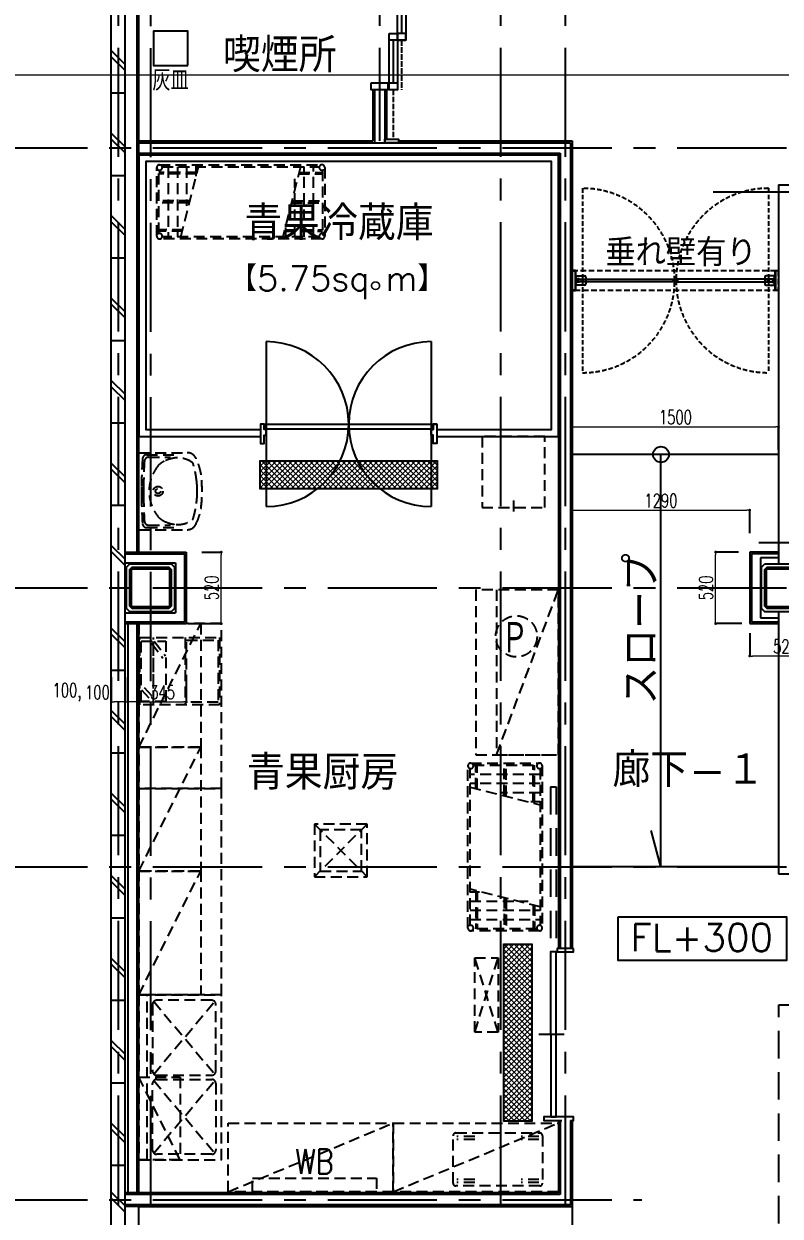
# Model space of a CAD drawing. Extents: x -119186 to 81195, y 1816 to 147180.
# Drawn here: x 18771 to 24267, y 27613 to 36285 of the extents above; entities that cross this region are included whole.
import ezdxf
from ezdxf.enums import TextEntityAlignment as Align

# ---------------------------------------------------------------- set-up
doc = ezdxf.new("R2010")
doc.units = 0
doc.header["$LTSCALE"] = 12.7
doc.header["$MEASUREMENT"] = 0
doc.header["$PDMODE"] = 1
doc.header["$PDSIZE"] = -2
for name, pattern in [('CENTER', [2, 1.25, -0.25, 0.25, -0.25]), ('DASH_0', [8, 6.299213, -1.700787]), ('HIDDEN', [4.724409, 3.149606, -1.574803]), ('HIDDEN2', [0.1875, 0.125, -0.0625])]:
    doc.linetypes.add(name, pattern=pattern)
doc.layers.get('0').update_dxf_attribs({"linetype": 'CONTINUOUS'})
doc.layers.get('DEFPOINTS').update_dxf_attribs({"color": 1, "linetype": 'CONTINUOUS'})
for name, color, linetype in [('01扉', 7, 'CONTINUOUS'), ('02壁', 7, 'CONTINUOUS'), ('50 zones', 3, 'CONTINUOUS'), ('80 shell text', 7, 'CONTINUOUS'), ('80_SHELL_TEXT', 7, 'CONTINUOUS'), ('85 shell', 7, 'CONTINUOUS'), ('A_寸法', 9, 'CONTINUOUS'), ('A_建築', 8, 'CONTINUOUS'), ('A_建築（下図）', 8, 'CONTINUOUS'), ('A_建築（什器）', 8, 'CONTINUOUS'), ('A_建築（冷蔵・冷凍庫）', 7, 'CONTINUOUS'), ('A_建築（建具）', 2, 'CONTINUOUS'), ('A_建築（新設・仕上げ）', 2, 'CONTINUOUS'), ('A_建築（軽鉄下地）', 8, 'CONTINUOUS'), ('A_通り芯', 8, 'CENTER')]:
    doc.layers.add(name, color=color, linetype=linetype)
doc.layers.add('改修記述', color=1, linetype='CONTINUOUS', lineweight=9, true_color=0xff0000)
doc.styles.add('Dim', font='simplex.shx', dxfattribs={"width": 0.7, "bigfont": 'extfont2.shx'})
doc.styles.add('eqsp1', font='simplex.shx', dxfattribs={"bigfont": 'extfont.shx'})
doc.styles.add('MUSER', font='SIMPLEX.shx', dxfattribs={"height": 300, "bigfont": 'BIGFONT.shx'})
doc.styles.get("Standard").update_dxf_attribs({"font": 'txt', "bigfont": 'BIGFONT.SHX'})
doc.dimstyles.new('1-200', dxfattribs={"dimscale": 200, "dimtxt": 3, "dimasz": 1, "dimexe": 1, "dimexo": 1, "dimgap": 1, "dimtad": 1, "dimdec": 0, "dimtxsty": 'Dim', "dimblk": 'DOT', "dimcen": 2.5, "dimadec": 0, "dimazin": 0, "dimtfac": 1, "dimtdec": 0, "dimtix": 1, "dimtmove": 2, "dimatfit": 3, "dimldrblk": '引出線', "dimfxl": 1, "dimlwd": -1, "dimlwe": -1, "dimarcsym": 0})

# ---------------------------------------------------------------- blocks, each defined once
blk = doc.blocks.new('_Dot')
at = {"color": 0, "linetype": 'ByBlock', "lineweight": -2}
blk.add_line((-0.5, 0), (-1, 0), dxfattribs=at)
at = {"color": 0, "linetype": 'ByBlock', "const_width": 0.5}
blk.add_lwpolyline([(-0.25, 0, 1), (0.25, 0, 1)], format="xyb", close=True, dxfattribs=at)
blk = doc.blocks.new('*D48')
at = {"layer": 'A_寸法', "color": 0, "transparency": 16777216}
for p, q in [((20063.8, 32442.6), (20205.5, 32442.6)), ((20041.6, 31922.6), (20205.5, 31922.6))]:
    blk.add_line(p, q, dxfattribs=at)
at = {"layer": 'A_寸法', "color": 0, "lineweight": 13, "transparency": 16777216}
blk.add_line((20205.5, 31942.6), (20205.5, 32422.6), dxfattribs=at)
at = {"layer": 'DEFPOINTS', "color": 0, "transparency": 16777216}
for p in [(20063.8, 32442.6), (20205.5, 32442.6), (20041.6, 31922.6)]:
    blk.add_point(p, dxfattribs=at)
at = {"layer": 'A_寸法', "color": 0, "lineweight": 13, "transparency": 16777216, "xscale": 20, "yscale": 20, "zscale": 20}
for p, rotation in [((20205.5, 32442.6), 90), ((20205.5, 31922.6), 270)]:
    blk.add_blockref('_Dot', p, dxfattribs=dict(at, rotation=rotation))
at = {"layer": 'A_寸法', "color": 0, "transparency": 16777216, "insert": (20135.5, 32182.6), "char_height": 100, "attachment_point": 5, "rotation": 90, "style": 'Dim'}
blk.add_mtext('520', dxfattribs=at)
blk = doc.blocks.new('引出線')
at = {"color": 0, "linetype": 'ByBlock'}
for points in [[(0, 0), (-1.96, -0.4)], [(-1, 0), (0, 0)]]:
    blk.add_lwpolyline(points, dxfattribs=at)
blk = doc.blocks.new('*D49')
at = {"layer": 'A_寸法', "color": 0, "transparency": 16777216}
for p, q in [((23965.8, 32442.6), (23798.5, 32442.6)), ((23988, 31922.6), (23798.5, 31922.6))]:
    blk.add_line(p, q, dxfattribs=at)
at = {"layer": 'A_寸法', "color": 0, "lineweight": 13, "transparency": 16777216}
blk.add_line((23798.5, 31942.6), (23798.5, 32422.6), dxfattribs=at)
at = {"layer": 'DEFPOINTS', "color": 0, "transparency": 16777216}
for p in [(23798.5, 32442.6), (23965.8, 32442.6), (23988, 31922.6)]:
    blk.add_point(p, dxfattribs=at)
at = {"layer": 'A_寸法', "color": 0, "lineweight": 13, "transparency": 16777216, "xscale": 20, "yscale": 20, "zscale": 20}
for p, rotation in [((23798.5, 32442.6), 90), ((23798.5, 31922.6), 270)]:
    blk.add_blockref('_Dot', p, dxfattribs=dict(at, rotation=rotation))
at = {"layer": 'A_寸法', "color": 0, "transparency": 16777216, "insert": (23728.5, 32182.6), "char_height": 100, "attachment_point": 5, "rotation": 90, "style": 'Dim'}
blk.add_mtext('520', dxfattribs=at)
blk = doc.blocks.new('*D50')
at = {"layer": 'A_寸法', "color": 0, "transparency": 16777216}
for p, q in [((24046.2, 31853.8), (24046.2, 31686.5)), ((24566.2, 31875.9), (24566.2, 31686.5))]:
    blk.add_line(p, q, dxfattribs=at)
at = {"layer": 'A_寸法', "color": 0, "lineweight": 13, "transparency": 16777216}
blk.add_line((24546.2, 31686.5), (24066.2, 31686.5), dxfattribs=at)
at = {"layer": 'DEFPOINTS', "color": 0, "transparency": 16777216}
for p in [(24046.2, 31853.8), (24566.2, 31875.9), (24046.2, 31686.5)]:
    blk.add_point(p, dxfattribs=at)
at = {"layer": 'A_寸法', "color": 0, "lineweight": 13, "transparency": 16777216, "xscale": 20, "yscale": 20, "zscale": 20, "rotation": 180}
blk.add_blockref('_Dot', (24046.2, 31686.5), dxfattribs=at)
at = {"layer": 'A_寸法', "color": 0, "lineweight": 13, "transparency": 16777216, "xscale": 20, "yscale": 20, "zscale": 20}
blk.add_blockref('_Dot', (24566.2, 31686.5), dxfattribs=at)
at = {"layer": 'A_寸法', "color": 0, "transparency": 16777216, "insert": (24306.2, 31756.5), "char_height": 100, "attachment_point": 5, "style": 'Dim'}
blk.add_mtext('520', dxfattribs=at)
blk = doc.blocks.new('*D54')
at = {"layer": 'A_寸法', "color": 0, "transparency": 16777216}
for p, q in [((19606.2, 31532.5), (19606.2, 31353)), ((19951.4, 31533.5), (19951.4, 31353))]:
    blk.add_line(p, q, dxfattribs=at)
at = {"layer": 'A_寸法', "color": 0, "lineweight": 13, "transparency": 16777216}
blk.add_line((19626.2, 31353), (19931.4, 31353), dxfattribs=at)
at = {"layer": 'DEFPOINTS', "color": 0, "transparency": 16777216}
for p in [(19606.2, 31532.5), (19951.4, 31533.5), (19951.4, 31353)]:
    blk.add_point(p, dxfattribs=at)
at = {"layer": 'A_寸法', "color": 0, "lineweight": 13, "transparency": 16777216, "xscale": 20, "yscale": 20, "zscale": 20, "rotation": 180}
blk.add_blockref('_Dot', (19606.2, 31353), dxfattribs=at)
at = {"layer": 'A_寸法', "color": 0, "lineweight": 13, "transparency": 16777216, "xscale": 20, "yscale": 20, "zscale": 20}
blk.add_blockref('_Dot', (19951.4, 31353), dxfattribs=at)
at = {"layer": 'A_寸法', "color": 0, "transparency": 16777216, "insert": (19778.8, 31423), "char_height": 100, "attachment_point": 5, "style": 'Dim'}
blk.add_mtext('345', dxfattribs=at)
blk = doc.blocks.new('*D53')
at = {"layer": 'A_寸法', "color": 0, "transparency": 16777216}
for p, q in [((19506.2, 31533.5), (19506.2, 31353)), ((19606.2, 31532.5), (19606.2, 31353))]:
    blk.add_line(p, q, dxfattribs=at)
at = {"layer": 'A_寸法', "color": 0, "lineweight": 13, "transparency": 16777216}
blk.add_line((19586.2, 31353), (19526.2, 31353), dxfattribs=at)
at = {"layer": 'DEFPOINTS', "color": 0, "transparency": 16777216}
for p in [(19506.2, 31533.5), (19606.2, 31532.5), (19506.2, 31353)]:
    blk.add_point(p, dxfattribs=at)
at = {"layer": 'A_寸法', "color": 0, "lineweight": 13, "transparency": 16777216, "xscale": 20, "yscale": 20, "zscale": 20, "rotation": 180}
blk.add_blockref('_Dot', (19506.2, 31353), dxfattribs=at)
at = {"layer": 'A_寸法', "color": 0, "lineweight": 13, "transparency": 16777216, "xscale": 20, "yscale": 20, "zscale": 20}
blk.add_blockref('_Dot', (19606.2, 31353), dxfattribs=at)
at = {"layer": 'A_寸法', "color": 0, "transparency": 16777216, "insert": (19305.6, 31423), "char_height": 100, "attachment_point": 5, "style": 'Dim'}
blk.add_mtext('100', dxfattribs=at)
blk = doc.blocks.new('*D55')
at = {"layer": 'A_寸法', "color": 0, "transparency": 16777216}
for p, q in [((19406.2, 31533.5), (19406.2, 31353)), ((19506.2, 31532.7), (19506.2, 31353))]:
    blk.add_line(p, q, dxfattribs=at)
at = {"layer": 'A_寸法', "color": 0, "lineweight": 13, "transparency": 16777216}
blk.add_line((19486.2, 31353), (19426.2, 31353), dxfattribs=at)
at = {"layer": 'DEFPOINTS', "color": 0, "transparency": 16777216}
for p in [(19406.2, 31533.5), (19506.2, 31532.7), (19406.2, 31353)]:
    blk.add_point(p, dxfattribs=at)
at = {"layer": 'A_寸法', "color": 0, "lineweight": 13, "transparency": 16777216, "xscale": 20, "yscale": 20, "zscale": 20, "rotation": 180}
blk.add_blockref('_Dot', (19406.2, 31353), dxfattribs=at)
at = {"layer": 'A_寸法', "color": 0, "lineweight": 13, "transparency": 16777216, "xscale": 20, "yscale": 20, "zscale": 20}
blk.add_blockref('_Dot', (19506.2, 31353), dxfattribs=at)
at = {"layer": 'A_寸法', "color": 0, "transparency": 16777216, "insert": (19084.2, 31423), "char_height": 100, "attachment_point": 5, "style": 'Dim'}
blk.add_mtext('100,', dxfattribs=at)
blk = doc.blocks.new('*D84')
at = {"layer": 'A_寸法', "color": 0, "transparency": 16777216}
for p, q in [((22756.2, 32557.9), (22756.2, 32747.3)), ((24046.2, 32580), (24046.2, 32747.3))]:
    blk.add_line(p, q, dxfattribs=at)
at = {"layer": 'A_寸法', "color": 0, "lineweight": 13, "transparency": 16777216}
blk.add_line((22776.2, 32747.3), (24026.2, 32747.3), dxfattribs=at)
at = {"layer": 'DEFPOINTS', "color": 0, "transparency": 16777216}
for p in [(24046.2, 32747.3), (22756.2, 32557.9), (24046.2, 32580)]:
    blk.add_point(p, dxfattribs=at)
at = {"layer": 'A_寸法', "color": 0, "lineweight": 13, "transparency": 16777216, "xscale": 20, "yscale": 20, "zscale": 20, "rotation": 180}
blk.add_blockref('_Dot', (22756.2, 32747.3), dxfattribs=at)
at = {"layer": 'A_寸法', "color": 0, "lineweight": 13, "transparency": 16777216, "xscale": 20, "yscale": 20, "zscale": 20}
blk.add_blockref('_Dot', (24046.2, 32747.3), dxfattribs=at)
at = {"layer": 'A_寸法', "color": 0, "transparency": 16777216, "insert": (23401.2, 32817.3), "char_height": 100, "attachment_point": 5, "style": 'Dim'}
blk.add_mtext('1290', dxfattribs=at)
blk = doc.blocks.new('*D85')
at = {"layer": 'A_寸法', "color": 0, "transparency": 16777216}
for p, q in [((22756.2, 33164.5), (22756.2, 33354)), ((24256.2, 33186.7), (24256.2, 33354))]:
    blk.add_line(p, q, dxfattribs=at)
at = {"layer": 'A_寸法', "color": 0, "lineweight": 13, "transparency": 16777216}
blk.add_line((22776.2, 33354), (24236.2, 33354), dxfattribs=at)
at = {"layer": 'DEFPOINTS', "color": 0, "transparency": 16777216}
for p in [(24256.2, 33354), (22756.2, 33164.5), (24256.2, 33186.7)]:
    blk.add_point(p, dxfattribs=at)
at = {"layer": 'A_寸法', "color": 0, "lineweight": 13, "transparency": 16777216, "xscale": 20, "yscale": 20, "zscale": 20, "rotation": 180}
blk.add_blockref('_Dot', (22756.2, 33354), dxfattribs=at)
at = {"layer": 'A_寸法', "color": 0, "lineweight": 13, "transparency": 16777216, "xscale": 20, "yscale": 20, "zscale": 20}
blk.add_blockref('_Dot', (24256.2, 33354), dxfattribs=at)
at = {"layer": 'A_寸法', "color": 0, "transparency": 16777216, "insert": (23506.2, 33424), "char_height": 100, "attachment_point": 5, "style": 'Dim'}
blk.add_mtext('1500', dxfattribs=at)

msp = doc.modelspace()

# ---------------------------------------------------------------- hatches: boundary and pattern name
at = {"layer": 'A_建築', "linetype": 'Continuous', "lineweight": 0}
h = msp.add_hatch(dxfattribs=at)
h.set_pattern_fill('ANSI37', color=256, scale=220)
h.set_pattern_definition([(45, (-4085.308, 2542.733), (-19.445436, 19.445436), []), (135, (-4085.308, 2542.733), (-19.445436, -19.445436), [])])
h.paths.add_polyline_path([(21524.61, 33104.91), (20490.65, 33104.91), (20490.65, 32904.91), (21524.61, 32904.91)])
h.paths.add_polyline_path([(21772.65, 33104.91), (21524.61, 33104.91), (21524.61, 32904.91), (21772.65, 32904.91)])
h = msp.add_hatch(dxfattribs=at)
h.set_pattern_fill('ANSI37', color=256, scale=220, angle=90)
h.set_pattern_definition([(135, (52823.512, 3731.01), (-19.445436, -19.445436), []), (225, (52823.512, 3731.01), (19.445436, -19.445436), [])])
h.paths.add_polyline_path([(22261.33, 29340.93), (22261.33, 28306.97), (22461.33, 28306.97), (22461.33, 29340.93)])
h.paths.add_polyline_path([(22261.33, 29588.97), (22261.33, 29340.93), (22461.33, 29340.93), (22461.33, 29588.97)])

# ---------------------------------------------------------------- linework, layer by layer
msp.add_lwpolyline([(19962.38, 35981.48), (19962.38, 36231.48), (19712.38, 36231.48), (19712.38, 35981.48)], close=True)
at = {"layer": '01扉', "color": 7}
for p, q in [((22781.16, 34382.72), (22781.16, 34452.72)), ((22781.16, 34452.72), (22846.16, 34452.72)), ((22785.16, 34382.72), (22785.16, 34452.72)), ((22805.66, 34429.32), (22797.16, 34429.32)), ((22797.16, 34428.32), (22805.66, 34428.32)), ((22800.16, 34428.22), (23501.16, 34428.22)), ((22800.16, 34427.42), (23500.36, 34427.42)), ((22856.16, 34442.72), (22856.16, 34428.22)), ((23500.36, 34427.42), (23500.36, 34418.52)), ((23501.16, 34428.22), (23501.16, 34417.72)), ((24212.16, 34428.22), (23511.16, 34428.22)), ((23511.16, 34428.22), (23511.16, 34417.72)), ((24212.16, 34427.42), (23511.96, 34427.42)), ((23511.96, 34427.42), (23511.96, 34418.52)), ((24156.16, 34442.72), (24156.16, 34428.22)), ((24231.16, 34452.72), (24166.16, 34452.72)), ((24206.66, 34429.32), (24215.16, 34429.32)), ((24215.16, 34428.32), (24206.66, 34428.32)), ((24227.16, 34382.72), (24227.16, 34452.72)), ((24231.16, 34382.72), (24231.16, 34452.72)), ((22846.16, 34382.72), (22781.16, 34382.72)), ((22791.16, 34423.32), (22791.16, 34412.12)), ((22792.56, 34419.72), (22791.16, 34420.72)), ((22791.16, 34414.69), (22792.56, 34415.72)), ((22791.21, 34418.04), (22791.4, 34417.86)), ((22791.21, 34417.4), (22791.4, 34417.58)), ((22793.66, 34419.72), (22792.56, 34419.72)), ((22792.56, 34415.72), (22792.56, 34419.72)), ((22793.66, 34415.72), (22792.56, 34415.72)), ((22800.16, 34424.12), (22793.58, 34424.12)), ((22800.16, 34411.32), (22793.58, 34411.32)), ((22793.66, 34422.42), (22793.66, 34413.02)), ((22800.16, 34422.92), (22794.16, 34422.92)), ((22800.16, 34412.52), (22794.16, 34412.52)), ((22797.16, 34407.12), (22805.66, 34407.12)), ((22805.66, 34406.12), (22797.16, 34406.12)), ((22800.16, 34424.12), (22800.16, 34422.92)), ((22800.16, 34412.52), (22800.16, 34411.32)), ((23500.36, 34408.02), (22800.16, 34408.02)), ((23501.16, 34407.22), (22800.16, 34407.22)), ((22856.16, 34407.22), (22856.16, 34392.72)), ((23500.36, 34420.72), (23488.86, 34420.72)), ((23488.86, 34414.72), (23488.86, 34420.72)), ((23488.86, 34414.72), (23500.36, 34414.72)), ((23500.36, 34418.52), (23493.16, 34418.52)), ((23493.16, 34416.92), (23493.16, 34418.52)), ((23493.16, 34417.72), (23501.16, 34417.72)), ((23501.16, 34417.72), (23493.16, 34417.72)), ((23493.16, 34416.92), (23500.36, 34416.92)), ((23500.36, 34416.92), (23500.36, 34408.02)), ((23501.16, 34417.72), (23501.16, 34407.22)), ((23519.16, 34417.72), (23511.16, 34417.72)), ((23511.16, 34417.72), (23519.16, 34417.72)), ((23511.16, 34417.72), (23511.16, 34407.22)), ((23511.16, 34407.22), (24212.16, 34407.22)), ((23511.96, 34420.72), (23523.46, 34420.72)), ((23511.96, 34418.52), (23519.16, 34418.52)), ((23519.16, 34416.92), (23511.96, 34416.92)), ((23511.96, 34416.92), (23511.96, 34408.02)), ((23523.46, 34414.72), (23511.96, 34414.72)), ((23511.96, 34408.02), (24212.16, 34408.02)), ((23519.16, 34416.92), (23519.16, 34418.52)), ((23523.46, 34414.72), (23523.46, 34420.72)), ((24156.16, 34407.22), (24156.16, 34392.72)), ((24166.16, 34382.72), (24231.16, 34382.72)), ((24215.16, 34407.12), (24206.66, 34407.12)), ((24206.66, 34406.12), (24215.16, 34406.12)), ((24212.16, 34424.12), (24218.73, 34424.12)), ((24212.16, 34424.12), (24212.16, 34422.92)), ((24212.16, 34422.92), (24218.16, 34422.92)), ((24212.16, 34412.52), (24212.16, 34411.32)), ((24212.16, 34412.52), (24218.16, 34412.52)), ((24212.16, 34411.32), (24218.73, 34411.32)), ((24218.66, 34422.42), (24218.66, 34413.02)), ((24218.66, 34419.72), (24219.76, 34419.72)), ((24218.66, 34415.72), (24219.76, 34415.72)), ((24219.76, 34419.72), (24221.16, 34420.72)), ((24219.76, 34415.72), (24219.76, 34419.72)), ((24221.16, 34414.69), (24219.76, 34415.72)), ((24221.1, 34418.04), (24220.91, 34417.86)), ((24221.1, 34417.4), (24220.91, 34417.58)), ((24221.16, 34423.32), (24221.16, 34412.12))]:
    msp.add_line(p, q, dxfattribs=at)
at = {"layer": '01扉'}
for p, q in [((22800.16, 34428.22), (22800.16, 34407.22)), ((24212.16, 34428.22), (24212.16, 34407.22))]:
    msp.add_line(p, q, dxfattribs=at)
at = {"layer": '01扉', "color": 7, "linetype": 'HIDDEN', "ltscale": 0.75}
for p, q in [((22856.16, 34428.22), (22856.16, 34407.22)), ((24156.16, 34428.22), (24156.16, 34407.22))]:
    msp.add_line(p, q, dxfattribs=at)
for centre, radius in [((22830.66, 34417.72), 6.5), ((22830.66, 34417.72), 5), ((24181.66, 34417.72), 6.5), ((24181.66, 34417.72), 5)]:
    msp.add_circle(centre, radius, dxfattribs=at)
at = {"layer": '01扉', "color": 7}
for centre, radius, start, end in [((22797.16, 34423.32), 6, 90, 180), ((22797.16, 34423.32), 5, 90, 153.256316), ((22805.66, 34428.82), 0.5, 270, 90), ((22846.16, 34442.72), 10, 0, 90), ((24166.16, 34442.72), 10, 90, 180), ((24206.66, 34428.82), 0.5, 90, 270), ((24215.16, 34423.32), 6, 0, 90), ((24215.16, 34423.32), 5, 26.743684, 90), ((22791.36, 34418.18), 0.2, 180, 225.038778), ((22791.36, 34417.25), 0.2, 134.961222, 180), ((22797.16, 34412.12), 6, 180, 270), ((22791.26, 34417.72), 0.2, 359.999985, 45.151378), ((22791.26, 34417.72), 0.2, 314.848622, 0.000015), ((22793.58, 34425.12), 1, 153.256316, 270), ((22793.58, 34410.32), 1, 90, 206.743684), ((22797.16, 34412.12), 5, 206.743684, 270), ((22794.16, 34422.42), 0.5, 90, 180), ((22794.16, 34413.02), 0.5, 180, 270), ((22805.66, 34406.62), 0.5, 270, 90), ((22846.16, 34392.72), 10, 270, 0), ((24166.16, 34392.72), 10, 180, 270), ((24206.66, 34406.62), 0.5, 90, 270), ((24215.16, 34412.12), 6, 270, 0), ((24215.16, 34412.12), 5, 270, 333.256316), ((24218.16, 34422.42), 0.5, 0, 90), ((24218.16, 34413.02), 0.5, 270, 0), ((24218.73, 34425.12), 1, 270, 26.743684), ((24218.73, 34410.32), 1, 333.256316, 90), ((24221.06, 34417.72), 0.2, 134.848622, 180.000015), ((24221.06, 34417.72), 0.2, 179.999985, 225.151378), ((24220.96, 34418.18), 0.2, 314.961222, 0), ((24220.96, 34417.25), 0.2, 360, 45.038778)]:
    msp.add_arc(centre, radius, start, end, dxfattribs=at)
at = {"layer": '02壁', "color": 7}
for points in [[(22756.16, 34347.22, 0.4142136), (22758.16, 34345.22), (22779.16, 34345.22, 0.4142136), (22781.16, 34347.22), (22781.16, 34488.22, 0.4142136), (22779.16, 34490.22), (22758.16, 34490.22, 0.4142136), (22756.16, 34488.22), (22756.16, 34470.22), (22757.76, 34470.22), (22757.76, 34488.62), (22779.56, 34488.62), (22779.56, 34346.82), (22757.76, 34346.82), (22757.76, 34365.22), (22756.16, 34365.22)], [(24256.16, 34347.22, -0.4142136), (24254.16, 34345.22), (24233.16, 34345.22, -0.4142136), (24231.16, 34347.22), (24231.16, 34488.22, -0.4142136), (24233.16, 34490.22), (24254.16, 34490.22, -0.4142136), (24256.16, 34488.22), (24256.16, 34470.22), (24254.56, 34470.22), (24254.56, 34488.62), (24232.76, 34488.62), (24232.76, 34346.82), (24254.56, 34346.82), (24254.56, 34365.22), (24256.16, 34365.22)]]:
    msp.add_lwpolyline(points, format="xyb", close=True, dxfattribs=at)
at = {"layer": '50 zones', "linetype": 'HIDDEN', "ltscale": 5}
msp.add_lwpolyline([(24258.64, 29148.95), (28268.66, 29148.95), (28268.66, 30830.27), (30614.65, 30830.27), (30614.65, 28763.99), (30128.65, 28763.99), (30128.65, 25460), (24258.64, 25460)], close=True, dxfattribs=at)
at = {"layer": '80_SHELL_TEXT', "color": 0}
msp.add_lwpolyline([(23091.2, 29790.5), (24312.86, 29790.5), (24312.86, 29472.7), (23091.2, 29472.7)], close=True, dxfattribs=at)
at = {"layer": '85 shell', "linetype": 'DASH_0', "ltscale": 0.5}
for p, q in [((21516.16, 36165.14), (21516.16, 35805.14)), ((21456.16, 35805.14), (21456.16, 35445.14))]:
    msp.add_line(p, q, dxfattribs=at)
at = {"layer": '85 shell'}
for p, q in [((21746.65, 33333.02), (21731.65, 33333.02)), ((21731.65, 33333.02), (21731.65, 33293.02)), ((21741.65, 33373.02), (21741.65, 33338.02)), ((21771.65, 33373.02), (21746.65, 33373.02)), ((21746.65, 33373.02), (21746.65, 33333.02)), ((21771.65, 33373.02), (21771.65, 33363.02)), ((21746.66, 33293.02), (21731.65, 33293.02)), ((21746.65, 33232.52), (21746.65, 33293.02)), ((21771.65, 33232.52), (21746.65, 33232.52)), ((21771.65, 33232.52), (21771.65, 33242.52))]:
    msp.add_line(p, q, dxfattribs=at)
msp.add_lwpolyline([(21771.65, 33242.52), (21771.65, 33232.52), (21746.65, 33232.52), (21746.66, 33293.02), (21731.65, 33293.02), (21731.65, 33333.02), (21746.65, 33333.02), (21746.65, 33373.02), (21771.65, 33373.02), (21771.65, 33363.02)], close=True, dxfattribs=at)
at = {"layer": 'A_建築', "linetype": 'Continuous', "lineweight": 0}
for points in [[(20485.65, 33109.91), (21777.65, 33109.91), (21777.65, 32899.91), (20485.65, 32899.91)], [(20488.65, 33106.91), (21774.65, 33106.91), (21774.65, 32902.91), (20488.65, 32902.91)], [(20490.65, 33104.91), (21772.65, 33104.91), (21772.65, 32904.91), (20490.65, 32904.91)], [(22256.33, 28301.97), (22256.33, 29593.97), (22466.33, 29593.97), (22466.33, 28301.97)], [(22259.33, 28304.97), (22259.33, 29590.97), (22463.33, 29590.97), (22463.33, 28304.97)], [(22261.33, 28306.97), (22261.33, 29588.97), (22461.33, 29588.97), (22461.33, 28306.97)]]:
    msp.add_lwpolyline(points, close=True, dxfattribs=at)
at = {"layer": 'A_建築（下図）', "color": 8, "linetype": 'Continuous'}
for p, q in [((19406.16, 20890.85), (19406.16, 38774.64)), ((19506.16, 20983.14), (19506.16, 38774.64)), ((19406.16, 36089.96), (19506.16, 35989.96)), ((19406.16, 36045.64), (19506.16, 35945.64)), ((19406.16, 35782.64), (19506.16, 35782.64)), ((19406.16, 35489.96), (19506.16, 35389.96)), ((19406.16, 35445.64), (19506.16, 35345.64)), ((19406.16, 35182.64), (19506.16, 35182.64)), ((19406.16, 34889.96), (19506.16, 34789.96)), ((19406.16, 34845.64), (19506.16, 34745.64)), ((19406.16, 34582.64), (19506.16, 34582.64)), ((19406.16, 34289.96), (19506.16, 34189.96)), ((19406.16, 34245.64), (19506.16, 34145.64)), ((19406.16, 33982.64), (19506.16, 33982.64)), ((19406.16, 33689.96), (19506.16, 33589.96)), ((19406.16, 33645.64), (19506.16, 33545.64)), ((19406.16, 33382.64), (19506.16, 33382.64)), ((19406.16, 33089.96), (19506.16, 32989.96)), ((19406.16, 33045.64), (19506.16, 32945.64)), ((19406.16, 32782.64), (19506.16, 32782.64)), ((19406.16, 32489.96), (19506.16, 32389.96)), ((19406.16, 32445.64), (19506.16, 32345.64)), ((19406.16, 32182.64), (19506.16, 32182.64)), ((19406.16, 31889.96), (19506.16, 31789.96)), ((19406.16, 31845.64), (19506.16, 31745.64)), ((19406.16, 31582.64), (19506.16, 31582.64)), ((19406.16, 31289.96), (19506.16, 31189.96)), ((19406.16, 31245.64), (19506.16, 31145.64)), ((19406.16, 30982.64), (19506.16, 30982.64)), ((19406.16, 30689.96), (19506.16, 30589.96)), ((19406.16, 30645.64), (19506.16, 30545.64)), ((19406.16, 30382.64), (19506.16, 30382.64)), ((19406.16, 30089.96), (19506.16, 29989.96)), ((19406.16, 30045.64), (19506.16, 29945.64)), ((19406.16, 29782.64), (19506.16, 29782.64)), ((19406.16, 29489.96), (19506.16, 29389.96)), ((19406.16, 29445.64), (19506.16, 29345.64)), ((19406.16, 29182.64), (19506.16, 29182.64)), ((19406.16, 28889.96), (19506.16, 28789.96)), ((19406.16, 28845.64), (19506.16, 28745.64)), ((19406.16, 28582.64), (19506.16, 28582.64)), ((19406.16, 28289.96), (19506.16, 28189.96)), ((19406.16, 28245.64), (19506.16, 28145.64)), ((19406.16, 27982.64), (19506.16, 27982.64)), ((19406.16, 27787.2), (19506.16, 27687.2)), ((19406.16, 27742.88), (19506.16, 27642.88))]:
    msp.add_line(p, q, dxfattribs=at)
at = {"layer": 'A_建築（下図）', "color": 4, "linetype": 'Continuous'}
for p, q in [((24256.16, 33152.64), (22741.36, 33152.64)), ((23401.16, 30152.64), (23401.16, 33152.64)), ((23401.16, 30152.64), (23329.71, 30417.96)), ((24256.16, 30152.64), (22741.36, 30152.64))]:
    msp.add_line(p, q, dxfattribs=at)
at = {"layer": 'A_建築（下図）', "color": 8, "flags": 128}
for points in [[(19541.36, 32357.64), (19841.36, 32357.64), (19866.36, 32332.64), (19866.36, 32032.64), (19841.36, 32007.64), (19541.36, 32007.64), (19516.36, 32032.64), (19516.36, 32332.64), (19541.36, 32357.64)], [(24156.16, 32357.64), (24456.16, 32357.64), (24481.16, 32332.64), (24481.16, 32032.64), (24456.16, 32007.64), (24156.16, 32007.64), (24131.16, 32032.64), (24131.16, 32332.64), (24156.16, 32357.64)]]:
    msp.add_lwpolyline(points, close=True, dxfattribs=at)
at = {"layer": 'A_建築（下図）', "color": 8, "linetype": 'Continuous', "flags": 128}
for points in [[(19824.36, 32032.64), (19558.36, 32032.64), (19541.36, 32049.64), (19541.36, 32315.64), (19558.36, 32332.64), (19824.36, 32332.64), (19841.36, 32315.64), (19841.36, 32049.64), (19824.36, 32032.64)], [(19824.36, 32044.64), (19558.36, 32044.64), (19553.36, 32049.64), (19553.36, 32315.64), (19558.36, 32320.64), (19824.36, 32320.64), (19829.36, 32315.64), (19829.36, 32049.64), (19824.36, 32044.64)], [(24439.16, 32032.64), (24173.16, 32032.64), (24156.16, 32049.64), (24156.16, 32315.64), (24173.16, 32332.64), (24439.16, 32332.64), (24456.16, 32315.64), (24456.16, 32049.64), (24439.16, 32032.64)], [(24439.16, 32044.64), (24173.16, 32044.64), (24168.16, 32049.64), (24168.16, 32315.64), (24173.16, 32320.64), (24439.16, 32320.64), (24444.16, 32315.64), (24444.16, 32049.64), (24439.16, 32044.64)]]:
    msp.add_lwpolyline(points, close=True, dxfattribs=at)
at = {"layer": 'A_建築（下図）', "color": 4, "linetype": 'Continuous'}
msp.add_circle((23401.16, 33152.64), 57.59, dxfattribs=at)
at = {"layer": 'A_建築（什器）', "color": 8, "linetype": 'HIDDEN2', "ltscale": 50}
for p, q in [((19737.48, 34739.97), (19737.48, 35239.97)), ((19752.48, 34759.34), (19752.48, 35220.61)), ((19754.48, 35259.97), (20937.48, 35259.97)), ((19776.85, 35244.97), (20918.12, 35244.97)), ((19819.48, 35244.97), (19819.48, 34734.97)), ((19886.48, 35244.97), (19886.48, 34734.97)), ((19912.48, 34734.97), (20041.02, 35244.97)), ((19953.48, 35244.97), (19953.48, 34960.86)), ((20020.48, 35244.97), (20020.48, 35176.92)), ((20782.48, 35244.97), (20653.95, 34734.97)), ((20808.48, 34734.97), (20808.48, 35244.97)), ((20875.48, 34734.97), (20875.48, 35244.97)), ((20942.48, 35220.61), (20942.48, 34759.34)), ((20957.48, 35239.97), (20957.48, 34739.97)), ((20028.3, 35202.82), (19752.48, 35202.82)), ((20025.28, 35192.82), (19752.48, 35192.82)), ((20741.48, 34734.97), (20741.48, 35157.09)), ((20766.75, 35192.82), (20942.48, 35192.82)), ((20769.76, 35202.82), (20942.48, 35202.82)), ((19979.01, 34997.47), (19752.48, 34997.47)), ((19974.49, 34982.47), (19752.48, 34982.47)), ((20715.95, 34982.47), (20942.48, 34982.47)), ((20720.48, 34997.47), (20942.48, 34997.47)), ((19928.22, 34787.12), (19752.48, 34787.12)), ((19925.2, 34777.12), (19752.48, 34777.12)), ((20666.66, 34777.12), (20942.48, 34777.12)), ((20669.68, 34787.12), (20942.48, 34787.12)), ((20674.48, 34734.97), (20674.48, 34803.03)), ((20937.48, 34719.97), (19754.48, 34719.97)), ((20918.12, 34734.97), (19776.85, 34734.97)), ((22556.16, 33283.02), (22101.16, 33283.02)), ((22101.16, 33283.02), (22101.16, 32768.02)), ((22556.16, 32768.02), (22556.16, 33283.02)), ((19606.19, 33165.42), (19958.19, 33165.42)), ((19606.19, 32605.42), (19606.19, 33165.42)), ((19663.52, 33150.42), (19868.38, 33150.42)), ((19677.09, 33132.42), (19836.59, 33132.42)), ((19626.19, 32920.67), (19626.19, 32850.17)), ((19641.19, 32920.67), (19641.19, 32850.17)), ((22328.66, 32818.02), (22328.66, 32718.02)), ((22101.16, 32768.02), (22556.16, 32768.02)), ((19663.52, 32620.42), (19868.38, 32620.42)), ((19677.09, 32638.42), (19836.59, 32638.42)), ((19606.19, 32605.42), (19958.19, 32605.42)), ((22056.16, 32168.02), (22056.16, 30968.02)), ((22656.16, 32168.02), (22056.16, 32168.02)), ((22206.16, 30968.02), (22656.16, 32168.02)), ((22656.16, 32168.02), (22206.16, 32168.02)), ((22206.16, 32168.02), (22206.16, 30968.02)), ((22656.16, 30968.02), (22656.16, 32168.02)), ((22656.16, 30968.02), (22656.16, 32168.02)), ((19606.16, 31022.64), (20056.16, 31922.64)), ((19606.16, 31922.64), (19606.16, 30722.64)), ((20206.16, 31922.64), (19606.16, 31922.64)), ((19606.16, 31922.64), (20056.16, 31922.64)), ((19606.16, 31022.64), (19606.16, 31922.64)), ((20056.16, 31922.64), (20056.16, 31022.64)), ((20206.16, 30722.64), (20206.16, 31922.64)), ((19613.5, 31331.63), (19613.5, 31821.63)), ((19613.5, 31821.63), (20193.49, 31821.63)), ((19623.5, 31355.72), (19623.5, 31795.71)), ((19623.5, 31795.71), (19803.5, 31795.71)), ((19698.32, 31780.24), (19780.25, 31671.88)), ((19713.5, 31331.63), (19713.5, 31821.63)), ((19713.5, 31355.72), (19713.5, 31795.71)), ((19718.26, 31795.32), (19800.18, 31686.95)), ((19803.5, 31795.71), (19803.5, 31355.72)), ((19943.49, 31821.63), (19943.49, 31331.63)), ((19953.49, 31351.63), (19953.49, 31801.63)), ((19953.49, 31801.63), (20183.49, 31801.63)), ((20183.49, 31801.63), (20183.49, 31351.63)), ((20193.49, 31821.63), (20193.49, 31331.63)), ((19625.75, 31441.16), (19699.76, 31359.23)), ((19644.3, 31457.92), (19718.31, 31375.98)), ((20193.49, 31331.63), (19613.5, 31331.63)), ((19803.5, 31355.72), (19623.5, 31355.72)), ((20183.49, 31351.63), (19953.49, 31351.63)), ((19606.16, 30122.64), (20056.16, 31022.64)), ((20056.16, 31022.64), (19606.16, 31022.64)), ((19606.16, 31022.64), (20056.16, 31022.64)), ((19606.16, 30122.64), (19606.16, 31022.64)), ((20056.16, 31022.64), (20056.16, 30122.64)), ((22056.16, 30968.02), (22656.16, 30968.02)), ((22206.16, 30968.02), (22656.16, 30968.02)), ((21998.43, 29708.09), (21998.43, 30891.09)), ((22018.43, 30908.09), (22518.43, 30908.09)), ((22037.79, 30893.09), (22499.06, 30893.09)), ((22055.58, 30720.38), (22055.58, 30893.09)), ((22065.58, 30717.36), (22065.58, 30893.09)), ((22260.93, 30671.09), (22260.93, 30893.09)), ((22275.93, 30666.56), (22275.93, 30893.09)), ((22471.28, 30620.3), (22471.28, 30893.09)), ((22481.28, 30617.28), (22481.28, 30893.09)), ((22538.43, 30891.09), (22538.43, 29708.09)), ((22013.43, 29727.46), (22013.43, 30868.73)), ((22523.43, 30826.09), (22013.43, 30826.09)), ((22523.43, 30868.73), (22523.43, 29727.46)), ((19606.16, 30722.64), (20206.16, 30722.64)), ((19606.16, 30722.64), (19606.16, 29222.64)), ((20206.16, 30722.64), (19606.16, 30722.64)), ((20206.16, 29222.64), (20206.16, 30722.64)), ((22523.43, 30759.09), (22013.43, 30759.09)), ((22013.43, 30733.09), (22523.43, 30604.56)), ((22523.43, 30692.09), (22239.31, 30692.09)), ((22523.43, 30625.09), (22455.37, 30625.09)), ((20882.45, 30464.8), (21266.45, 30080.8)), ((21266.45, 30464.8), (20882.45, 30080.8)), ((20882.45, 30464.8), (20882.45, 30080.8)), ((21266.45, 30464.8), (20882.45, 30464.8)), ((21266.45, 30080.8), (21266.45, 30464.8)), ((20924.45, 30422.8), (20924.45, 30122.8)), ((21224.45, 30422.8), (20924.45, 30422.8)), ((21224.45, 30122.8), (21224.45, 30422.8)), ((19606.16, 29222.64), (20056.16, 30122.64)), ((20056.16, 30122.64), (19606.16, 30122.64)), ((19606.16, 30122.64), (20056.16, 30122.64)), ((19606.16, 29222.64), (19606.16, 30122.64)), ((20056.16, 30122.64), (20056.16, 29222.64)), ((20924.45, 30122.8), (21224.45, 30122.8)), ((20882.45, 30080.8), (21266.45, 30080.8)), ((22523.43, 29863.09), (22013.43, 29991.63)), ((22013.43, 29971.09), (22081.48, 29971.09)), ((22055.58, 29978.91), (22055.58, 29703.09)), ((22065.58, 29975.89), (22065.58, 29703.09)), ((22260.93, 29929.62), (22260.93, 29703.09)), ((22275.93, 29925.1), (22275.93, 29703.09)), ((22013.43, 29904.09), (22435.54, 29904.09)), ((22013.43, 29837.09), (22523.43, 29837.09)), ((22471.28, 29878.83), (22471.28, 29703.09)), ((22481.28, 29875.81), (22481.28, 29703.09)), ((22013.43, 29770.09), (22523.43, 29770.09)), ((22518.43, 29688.09), (22018.43, 29688.09)), ((22499.06, 29703.09), (22037.79, 29703.09)), ((22217.77, 28951.71), (22047.77, 29491.71)), ((22047.77, 28951.71), (22217.77, 29491.71)), ((22047.77, 28951.71), (22047.77, 29491.71)), ((22047.77, 29491.71), (22217.77, 29491.71)), ((22217.77, 29491.71), (22217.77, 28951.71)), ((19606.16, 29222.64), (20206.16, 29222.64)), ((20056.16, 29222.64), (19606.16, 29222.64)), ((20206.16, 29222.64), (19606.16, 29222.64)), ((19606.16, 29222.64), (19606.16, 28022.64)), ((19666.16, 28022.64), (19666.16, 29222.64)), ((19706.16, 29152.64), (19706.16, 28667.64)), ((19714.94, 28646.43), (20157.37, 29173.85)), ((19714.94, 29173.85), (20157.37, 28646.43)), ((20136.16, 29182.64), (19736.16, 29182.64)), ((20166.16, 28667.64), (20166.16, 29152.64)), ((20206.16, 28022.64), (20206.16, 29222.64)), ((22217.77, 28951.71), (22047.77, 28951.71)), ((19906.16, 28022.64), (19606.16, 28622.64)), ((19606.16, 28022.64), (19606.16, 28622.64)), ((19606.16, 28622.64), (19906.16, 28622.64)), ((19736.16, 28637.64), (20136.16, 28637.64)), ((19906.16, 28622.64), (19906.16, 28022.64)), ((19706.16, 28092.64), (19706.16, 28577.64)), ((19714.94, 28598.85), (20157.37, 28071.43)), ((19714.94, 28071.43), (20157.37, 28598.85)), ((19736.16, 28607.64), (20136.16, 28607.64)), ((20166.16, 28577.64), (20166.16, 28092.64)), ((20256.16, 27789.74), (21456.16, 28289.74)), ((20256.16, 27789.74), (20256.16, 28289.74)), ((20256.16, 28289.74), (21456.16, 28289.74)), ((21456.16, 27789.74), (22656.16, 28289.74)), ((21456.16, 27789.74), (21456.16, 28289.74)), ((21456.16, 28289.74), (22656.16, 28289.74)), ((21456.16, 28289.74), (21456.16, 27789.74)), ((22656.16, 28289.74), (22656.16, 27789.74)), ((21890.18, 27852.68), (21890.18, 28197.68)), ((21910.18, 28217.68), (22520.18, 28217.68)), ((22047.61, 28192.66), (21918.79, 28192.66)), ((22514.55, 28192.66), (22385.73, 28192.66)), ((22540.18, 28197.68), (22540.18, 27852.68)), ((22047.61, 28169.56), (21918.79, 28169.56)), ((22514.55, 28169.56), (22385.73, 28169.56)), ((19906.16, 28022.64), (19606.16, 28022.64)), ((19606.16, 28022.64), (20206.16, 28022.64)), ((20136.16, 28062.64), (19736.16, 28062.64)), ((20432.94, 27789.74), (20432.94, 27890)), ((20432.94, 27890), (21332.94, 27890)), ((21332.94, 27890), (21332.94, 27789.74)), ((22047.61, 27879.85), (21918.79, 27879.85)), ((22047.61, 27856.75), (21918.79, 27856.75)), ((22514.55, 27879.85), (22385.73, 27879.85)), ((22514.55, 27856.75), (22385.73, 27856.75)), ((21456.16, 27789.74), (20256.16, 27789.74)), ((21332.94, 27789.74), (20432.94, 27789.74)), ((22656.16, 27789.74), (21456.16, 27789.74)), ((22520.18, 27832.68), (21910.18, 27832.68))]:
    msp.add_line(p, q, dxfattribs=at)
at = {"layer": 'A_建築（什器）', "color": 2}
msp.add_lwpolyline([(21393.66, 35445.14), (21493.66, 35445.14), (21493.66, 35420.14), (21393.66, 35420.14)], close=True, dxfattribs=at)
at = {"layer": 'A_建築（什器）', "color": 2, "linetype": 'HIDDEN'}
msp.add_lwpolyline([(22756.74, 34489.63), (24254.16, 34489.63), (24254.16, 34345.22), (22756.74, 34345.22)], close=True, dxfattribs=at)
at = {"layer": 'A_建築（什器）', "color": 8, "linetype": 'HIDDEN2', "ltscale": 50}
for centre, radius in [((19746.19, 32885.42), 35), ((19746.19, 32885.42), 17.75), ((22350.61, 31829.52), 150)]:
    msp.add_circle(centre, radius, dxfattribs=at)
for centre, radius, start, end in [((19757.48, 35239.97, 10), 20, 90, 180), ((19757.48, 35239.97, 10), 20, 180, 90), ((20937.48, 35239.97, 10), 20, 90, 0), ((20937.48, 35239.97, 10), 20, 0, 90), ((19757.48, 34739.97, 10), 20, 270, 180), ((19757.48, 34739.97, 10), 20, 180, 270), ((20937.48, 34739.97, 10), 20, 0, 270), ((20937.48, 34739.97, 10), 20, 270, 0), ((19663.52, 33120.42), 30, 89.999401, 175.05638), ((19677.09, 33102.42), 30, 90.000553, 175.549846), ((19903.7, 32869.28), 260, 95.771805, 115.653803), ((19883.58, 33068.26), 60, 90, 95.771765), ((19887.31, 32940.77), 187.53, 53.477964, 91.138075), ((19958.19, 33095.42), 70, 26.857291, 89.999726), ((19663.79, 32946.33), 400, 8.892084, 26.85755), ((22381.36, 32920.68), 2755.17, 175.788734, 180.000235), ((22472.83, 32920.68), 2831.64, 176.272886, 180.000178), ((19976.31, 32885.42), 295.11, 139.584599, 220.416388), ((19860.4, 32959.42), 160, 115.652966, 132.832999), ((19403.61, 32896.56), 626.4, 4.834023, 18.129004), ((19018.63, 32885.46), 1047.56, 359.997833, 6.726696), ((19431.19, 32885.42), 600, 0.000081, 6.116753), ((19431.19, 32885.42), 600, 353.883313, 0.000081), ((19018.63, 32885.38), 1047.56, 353.273304, 0.002167), ((22381.36, 32850.15), 2755.17, 179.999541, 184.211043), ((22472.83, 32850.15), 2831.63, 179.999601, 183.72692), ((19403.6, 32874.27), 626.4, 341.870985, 355.165831), ((19860.4, 32811.42), 160, 227.167045, 244.34699), ((19663.79, 32824.5), 400, 333.142443, 351.107923), ((19663.52, 32650.42), 30, 184.94362, 270.000599), ((19677.09, 32668.42), 30, 184.452138, 269.999527), ((19903.69, 32901.56), 260, 244.346859, 264.228762), ((19883.58, 32702.57), 60, 264.227747, 270), ((19887.31, 32830.06), 187.53, 268.8619, 306.52223), ((19958.19, 32675.42), 70, 270.000274, 333.142709), ((22018.43, 30888.09, 10), 20, 90, 180), ((22018.43, 30888.09, 10), 20, 180, 90), ((22518.43, 30888.09, 10), 20, 90, 0), ((22518.43, 30888.09, 10), 20, 0, 90), ((22018.43, 29708.09, 10), 20, 270, 180), ((22018.43, 29708.09, 10), 20, 180, 270), ((22518.43, 29708.09, 10), 20, 0, 270), ((22518.43, 29708.09, 10), 20, 270, 0), ((19736.16, 29152.64), 30, 90, 180), ((20136.16, 29152.64), 30, 0, 90), ((19736.16, 28667.64), 30, 180, 270), ((20136.16, 28667.64), 30, 270, 0), ((19736.16, 28577.64), 30, 90, 180), ((20136.16, 28577.64), 30, 0, 90), ((21910.18, 28197.68), 20, 90, 180), ((22520.18, 28197.68), 20, 0, 90), ((19736.16, 28092.64), 30, 180, 270), ((20136.16, 28092.64), 30, 270, 0), ((21910.18, 27852.68), 20, 180, 270), ((22520.18, 27852.68), 20, 270, 0)]:
    msp.add_arc(centre, radius, start, end, dxfattribs=at)
at = {"layer": 'A_建築（冷蔵・冷凍庫）'}
for p, q in [((20531.65, 33973.02), (20531.65, 32773.02)), ((21731.65, 33973.02), (21731.65, 32773.02)), ((20521.65, 33373.02), (21741.65, 33373.02)), ((20521.65, 33373.02), (20521.65, 33338.02)), ((20521.65, 33338.02), (21741.65, 33338.02))]:
    msp.add_line(p, q, dxfattribs=at)
for points in [[(21771.65, 33283.02), (22656.16, 33283.02), (22656.16, 35332.64), (19606.17, 35332.64), (19606.17, 33283.02), (20491.65, 33283.02)], [(21771.65, 33333.02), (22606.16, 33333.02), (22606.16, 35282.64), (19656.17, 35282.64), (19656.17, 33333.02), (20491.65, 33333.02)]]:
    msp.add_lwpolyline(points, dxfattribs=at)
for points in [[(20491.65, 33242.52), (20491.65, 33232.52), (20516.65, 33232.52), (20516.65, 33293.02), (20531.65, 33293.02), (20531.65, 33333.02), (20516.65, 33333.02), (20516.65, 33373.02), (20491.65, 33373.02), (20491.65, 33363.02)], [(19606.16, 27682.64), (22756.16, 27682.64), (22756.16, 25482.64), (19606.16, 25482.64)]]:
    msp.add_lwpolyline(points, close=True, dxfattribs=at)
for centre, start, end in [((20531.65, 33373.02), 270, 90), ((21731.65, 33373.02), 90, 270)]:
    msp.add_arc(centre, 600, start, end, dxfattribs=at)
at = {"layer": 'A_建築（建具）'}
for p, q in [((21516.16, 36525.14), (21516.16, 36215.14)), ((21456.16, 36165.14), (21456.16, 35855.14)), ((22599.65, 30734.17), (22639.65, 30734.17)), ((22698.4, 28934.17), (22513.9, 28934.17))]:
    msp.add_line(p, q, dxfattribs=at)
at = {"layer": 'A_建築（建具）', "color": 8, "linetype": 'HIDDEN', "ltscale": 0.8}
for p, q in [((22830.66, 35088.22), (22830.66, 33747.22)), ((24181.66, 35088.22), (24181.66, 33747.22))]:
    msp.add_line(p, q, dxfattribs=at)
at = {"layer": 'A_建築（建具）', "linetype": 'HIDDEN', "ltscale": 5}
for p, q in [((22599.65, 30734.17), (22599.65, 29609.17)), ((22639.65, 30734.17), (22639.65, 29609.17))]:
    msp.add_line(p, q, dxfattribs=at)
at = {"layer": 'A_建築（建具）'}
for points in [[(21546.16, 36165.14), (21486.16, 36165.14), (21486.16, 36575.14), (21546.16, 36575.14)], [(21426.16, 36215.14), (21486.16, 36215.14), (21486.16, 35805.14), (21426.16, 35805.14)], [(21426.16, 36215.14), (21486.16, 36215.14), (21486.16, 36165.14), (21426.16, 36165.14)], [(21486.16, 36165.14), (21546.16, 36165.14), (21546.16, 36215.14), (21486.16, 36215.14)], [(21296.16, 35855.14), (21416.16, 35855.14), (21416.16, 35805.14), (21296.16, 35805.14)], [(21426.16, 35855.14), (21486.16, 35855.14), (21486.16, 35805.14), (21426.16, 35805.14)], [(22639.65, 29534.17), (22599.65, 29534.17), (22599.66, 28334.17), (22639.66, 28334.17)], [(22766.15, 29559.17), (22646.15, 29559.17), (22646.15, 29534.17), (22766.15, 29534.17)]]:
    msp.add_lwpolyline(points, close=True, dxfattribs=at)
msp.add_lwpolyline([(22743.68, 28309.17), (22766.16, 28309.17), (22766.16, 28334.17), (22551.18, 28334.17), (22551.18, 28309.17), (22679.99, 28309.17)], dxfattribs=at)
at = {"layer": 'A_建築（建具）', "color": 8, "linetype": 'HIDDEN', "ltscale": 0.8}
for centre, start, end in [((22830.66, 34417.72), 270, 90), ((24181.66, 34417.72), 90, 270)]:
    msp.add_arc(centre, 670.5, start, end, dxfattribs=at)
at = {"layer": 'A_建築（新設・仕上げ）'}
for p, q in [((19606.16, 32442.64), (19606.16, 36625.14)), ((21306.16, 35805.14), (21306.16, 35432.64)), ((21406.16, 35805.14), (21406.16, 35445.14)), ((19606.16, 35432.64), (21306.16, 35432.64)), ((21493.66, 35432.64), (22756.16, 35432.64)), ((22756.16, 35432.64), (22756.16, 29559.17)), ((19606.16, 35332.64), (22656.16, 35332.64)), ((22656.16, 35332.64), (22656.16, 29559.17)), ((24256.16, 35112.64), (25429.88, 35112.64)), ((24256.16, 35112.64), (24256.16, 32357.64)), ((19506.16, 32442.64), (19951.36, 32442.64)), ((19951.36, 32442.64), (19951.36, 31922.64)), ((24256.16, 32007.64), (24256.16, 30102.64)), ((19506.16, 31922.64), (19951.36, 31922.64)), ((19606.16, 27782.64), (19606.16, 31922.64)), ((24256.16, 30102.64), (24791.16, 30102.64)), ((22656.16, 28309.17), (22656.16, 27782.64)), ((22756.16, 28309.17), (22756.16, 27682.64))]:
    msp.add_line(p, q, dxfattribs=at)
at = {"layer": 'A_建築（新設・仕上げ）', "color": 2}
for p, q in [((23501.16, 34417.72), (23511.16, 34417.72)), ((24046.16, 32442.64), (24046.16, 31922.64)), ((24256.16, 32442.64), (24046.16, 32442.64)), ((24046.16, 31922.64), (24256.16, 31922.64)), ((22656.16, 27782.64), (19506.16, 27782.64)), ((22756.16, 27682.64), (19506.16, 27682.64))]:
    msp.add_line(p, q, dxfattribs=at)
at = {"layer": 'A_建築（軽鉄下地）', "color": 8, "ltscale": 50}
for p, q in [((19593.66, 32442.64), (19593.66, 36625.14)), ((21318.66, 35805.14), (21318.66, 35420.14)), ((21393.66, 35805.14), (21393.66, 35420.14)), ((19606.16, 35420.14), (22743.66, 35420.14)), ((22743.66, 35420.14), (22743.66, 29559.17)), ((19606.16, 35345.14), (22668.66, 35345.14)), ((22668.66, 35345.14), (22668.66, 29559.17)), ((19506.16, 32430.14), (19938.86, 32430.14)), ((19506.16, 32365.14), (19873.86, 32365.14)), ((19873.86, 32365.14), (19873.86, 32000.14)), ((19938.86, 32430.14), (19938.86, 31935.14)), ((24058.66, 32430.14), (24058.66, 31935.14)), ((24256.16, 32430.14), (24058.66, 32430.14)), ((24123.66, 32400.14), (24123.66, 31965.14)), ((24256.16, 32400.14), (24123.66, 32400.14)), ((19506.16, 32000.14), (19873.86, 32000.14)), ((19506.16, 31935.14), (19938.86, 31935.14)), ((19528.66, 27782.64), (19528.66, 31922.64)), ((19593.66, 27782.64), (19593.66, 31922.64)), ((24058.66, 31935.14), (24256.16, 31935.14)), ((24123.66, 31965.14), (24256.16, 31965.14)), ((22668.66, 28309.17), (22668.66, 27770.14)), ((22743.66, 28309.17), (22743.66, 27695.14)), ((22668.66, 27770.14), (19506.16, 27770.14)), ((22743.66, 27695.14), (19506.16, 27695.14))]:
    msp.add_line(p, q, dxfattribs=at)
at = {"layer": 'A_通り芯', "color": 8, "ltscale": 50}
for p, q in [((19456.16, 51351.05), (19456.16, 14056.3)), ((19691.36, 51348.19), (19691.36, 14056.3)), ((21356.16, 51351.05), (21356.16, 35432.64)), ((22236.16, 51351.05), (22236.16, 14056.3)), ((22706.16, 51351.05), (22706.16, 14056.3)), ((15899.26, 35382.64), (35744.83, 35382.64)), ((23781.22, 35062.64), (31911.53, 35062.64)), ((24113.59, 32512.64), (32273.14, 32512.64)), ((15899.26, 32182.64), (73034.11, 32182.64)), ((15899.26, 30152.64), (32016.44, 30152.64)), ((15899.26, 27732.64), (23261.62, 27732.64))]:
    msp.add_line(p, q, dxfattribs=at)
at = {"layer": '改修記述'}
msp.add_line((24944.13, 35910.63), (11846.12, 35910.63), dxfattribs=at)

# ---------------------------------------------------------------- texts
at = {"layer": '80 shell text'}
msp.add_text('【5.75sq｡m】', height=180, dxfattribs=at).set_placement((21048.59, 34433.04), align=Align.MIDDLE_CENTER)
at = {"layer": '80_SHELL_TEXT', "color": 0}
for s, height, p in [('喫煙所', 250, (20218.04, 36182.58)), ('垂れ壁有り', 200, (22996.48, 34721.52)), ('青果厨房', 250, (20392.14, 30964.9)), ('廊下-１', 250, (23048.77, 30983.4)), ('FL+300', 200, (23179.42, 29739.93))]:
    msp.add_text(s, height=height, dxfattribs=at).set_placement(p, align=Align.TOP_LEFT)
at = {"layer": '80_SHELL_TEXT', "color": 0, "width": 0.8}
msp.add_text('灰皿', height=150, dxfattribs=at).set_placement((19836.68, 35798.91), align=Align.CENTER)
at = {"layer": '80_SHELL_TEXT', "color": 0}
msp.add_text('青果冷蔵庫', height=250, dxfattribs=at).set_placement((21061.31, 34836.31), align=Align.MIDDLE_CENTER)
msp.add_text('スロープ', height=250, rotation=90, dxfattribs=at).set_placement((23132.98, 31333.73), align=Align.TOP_LEFT)
at = {"layer": 'A_建築（什器）', "color": 8, "linetype": 'HIDDEN2', "ltscale": 50}
msp.add_text('Ｐ', height=250, dxfattribs=at).set_placement((22238.36, 31689.76), (22438.36, 31689.76), align=Align.FIT)
at = {"layer": 'A_建築（什器）', "color": 8, "linetype": 'HIDDEN2', "ltscale": 50, "style": 'eqsp1', "width": 0.8}
msp.add_text('WB', height=180, dxfattribs=at).set_placement((20882.94, 28010.6), align=Align.MIDDLE_CENTER)
at = {"layer": 'A_建築（什器）', "color": 8, "linetype": 'HIDDEN2', "ltscale": 50, "style": 'MUSER', "flags": 3}
msp.add_attdef('CODE', (22556.16, 33283.02), 'AC4518SS', height=0.01, rotation=180, dxfattribs=at)

# ---------------------------------------------------------------- dimensions: what is measured, and where the dimension line sits
at = {"layer": 'A_寸法', "color": 8}
for base, p1, p2, picture, middle in [((24256.16, 33354.02), (22756.16, 33164.54), (24256.16, 33186.7), '*D85', (23506.16, 33424.02)), ((24046.16, 32747.34), (22756.16, 32557.87), (24046.16, 32580.02), '*D84', (23401.16, 32817.34)), ((19951.36, 31353), (19606.16, 31532.5), (19951.36, 31533.53), '*D54', (19778.76, 31423))]:
    dim = msp.add_linear_dim(base=base, p1=p1, p2=p2, dimstyle='1-200', override={"dimtxt": 0.5, "dimasz": 0.1, "dimexe": 0, "dimexo": 0, "dimgap": 0.1, "dimlwd": 13}, dxfattribs=at)
    dim.commit()
    dim.dimension.update_dxf_attribs({"geometry": picture, "text_midpoint": middle})
for base, p1, p2, angle, picture, middle in [((20205.5, 32442.64), (20041.61, 31922.64), (20063.77, 32442.64), 90, '*D48', (20135.5, 32182.64)), ((23798.53, 32442.64), (23988.01, 31922.64), (23965.85, 32442.64), 90, '*D49', (23728.53, 32182.64)), ((24046.16, 31686.46), (24566.16, 31875.94), (24046.16, 31853.78), 180, '*D50', (24306.16, 31756.46))]:
    dim = msp.add_linear_dim(base=base, p1=p1, p2=p2, angle=angle, dimstyle='1-200', override={"dimtxt": 0.5, "dimasz": 0.1, "dimexe": 0, "dimexo": 0, "dimgap": 0.1, "dimlwd": 13}, dxfattribs=at)
    dim.commit()
    dim.dimension.update_dxf_attribs({"geometry": picture, "text_midpoint": middle})
dim = msp.add_linear_dim(base=(19406.16, 31353), p1=(19506.16, 31532.67), p2=(19406.16, 31533.53), angle=180, text='100,', dimstyle='1-200', override={"dimtxt": 0.5, "dimasz": 0.1, "dimexe": 0, "dimexo": 0, "dimgap": 0.1, "dimlwd": 13}, dxfattribs=at)
dim.commit()
dim.dimension.update_dxf_attribs({"geometry": '*D55', "text_midpoint": (19084.2, 31423), "dimtype": 160})
dim = msp.add_linear_dim(base=(19506.16, 31353), p1=(19606.16, 31532.5), p2=(19506.16, 31533.53), angle=180, dimstyle='1-200', override={"dimtxt": 0.5, "dimasz": 0.1, "dimexe": 0, "dimexo": 0, "dimgap": 0.1, "dimlwd": 13}, dxfattribs=at)
dim.commit()
dim.dimension.update_dxf_attribs({"geometry": '*D53', "text_midpoint": (19305.64, 31423), "dimtype": 160})

doc.saveas('drawing.dxf')
